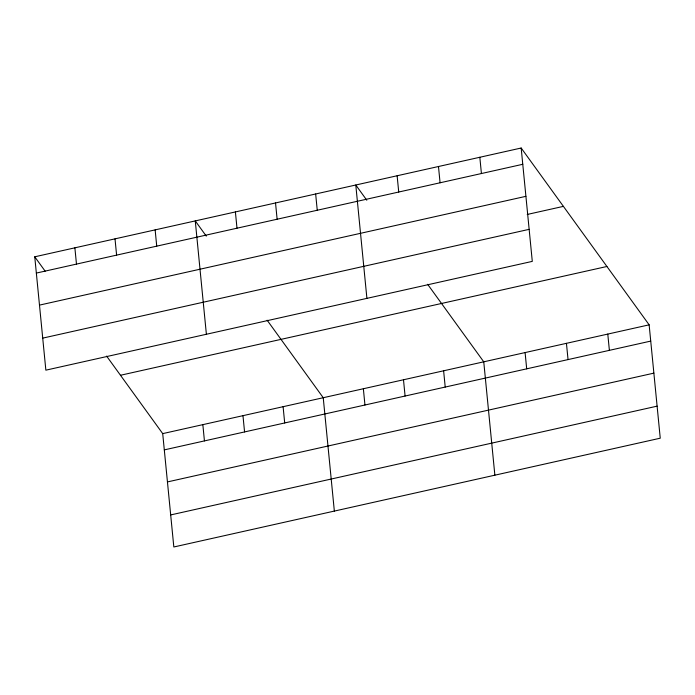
<?xml version="1.0" encoding="UTF-8"?>
<svg xmlns="http://www.w3.org/2000/svg" width="695" height="695" viewBox="0 0 695 695"><rect width="100%" height="100%" fill="white"/><g stroke="black" fill="none" stroke-linecap="round" stroke-linejoin="round"><path stroke-width="1.04" d="M521.172 148.018L532.292 261.381L45.861 370.166L34.75 256.803L521.172 148.018L649.139 324.834L660.25 438.197L173.828 546.982L162.708 433.619L106.613 356.101M36.349 273.074L522.77 164.289M39.485 305.114L525.907 196.329M527.218 214.46L563.402 206.372M42.725 338.126L529.147 229.341M120.487 375.265L606.909 266.489M162.708 433.619L649.139 324.834M164.307 449.882L650.728 341.097M167.452 481.922L653.873 373.137M170.683 514.934L657.105 406.149M366.804 200.23L355.788 185.009L366.908 298.372M427.651 284.307L483.755 361.817L494.866 475.18M206.285 236.126L195.269 220.906L206.389 334.269M267.132 320.204L323.236 397.722L334.347 511.077M34.75 256.803L45.158 271.18M607.786 334.078L609.385 350.349M566.442 343.33L568.041 359.593M525.099 352.573L526.688 368.837M479.828 157.27L481.418 173.533M438.484 166.513L440.074 182.785M443.618 370.791L445.217 387.063M397.132 175.766L398.73 192.029M403.491 379.765L405.089 396.037M363.363 388.74L364.953 405.011M315.66 193.983L317.25 210.246M275.533 202.957L277.123 219.22M283.1 406.697L284.698 422.96M235.396 211.932L236.995 228.195M242.972 415.671L244.57 431.934M202.844 424.645L204.434 440.908M155.141 229.88L156.731 246.152M115.014 238.854L116.604 255.126M74.878 247.828L76.476 264.1"/></g></svg>
